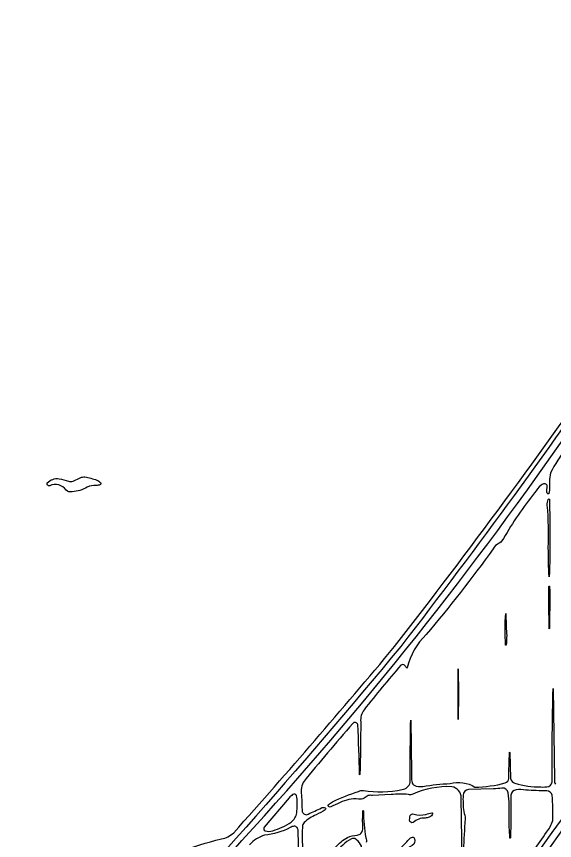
# Model space of a CAD drawing. Header units: metres. Extents: x 0.1 to 11.9, y 2.5 to 10.6.
# Drawn here: x 4.531 to 6.68, y 7.151 to 10.445 of the extents above; entities that cross this region are included whole.
import ezdxf

# ---------------------------------------------------------------- set-up
doc = ezdxf.new("R2010")
doc.units = ezdxf.units.M

msp = doc.modelspace()

# ---------------------------------------------------------------- linework, layer by layer
at = {"layer": 'Layer 1', "color": 0}
for points in [[(2.87343, 4.59892, 0.1276), (2.86229, 4.57138, 0.3157), (2.86591, 4.55992, 0.3157), (2.87791, 4.55941, 0.0087), (3.42105, 5.06938), (4.30586, 5.93711, 0.0199), (5.43085, 7.15143, 0.0349), (6.76457, 8.82672, 0.0132), (7.80683, 10.4261, -0.3156), (7.81356, 10.42746, -0.3081), (7.82169, 10.41323, 0.1559), (7.82504, 10.40217, 0.554), (7.83153, 10.40224, 0.2638), (7.83198, 10.4139, 0.0415), (7.81648, 10.43607, 0.1151), (7.80658, 10.44448, 0.3209), (7.80157, 10.44374, 0.041), (7.77989, 10.41175, -0.0264), (6.06598, 7.92675, -0.0319), (3.46018, 5.16184), (2.87343, 4.59892)], [(4.81327, 8.56375, -0.1216), (4.75286, 8.54526, -0.2554), (4.72905, 8.55205, 0.3516), (4.66364, 8.56959, -0.3238), (4.6546, 8.57163, -0.3238), (4.6537, 8.58085, -0.2386), (4.70069, 8.59752, -0.0196), (4.73843, 8.58699, 0.1514), (4.75679, 8.58795), (4.78526, 8.60101, -0.15), (4.8041, 8.60468, -0.025), (4.85158, 8.59201, -0.1493), (4.86584, 8.58211, -0.4771), (4.86426, 8.57325, -0.1114), (4.84885, 8.5707, 0.1148), (4.81327, 8.56375)], [(6.65958, 8.51523, -0.0156), (6.65947, 8.20588, -0.3972), (6.65894, 8.20539, -0.3966), (6.65841, 8.20588, -0.0081), (6.65529, 8.32086, 0.0345), (6.65103, 8.49115, -0.1298), (6.65507, 8.51479, -0.3118), (6.65717, 8.51657, -0.3122), (6.65958, 8.51523)], [(6.65796, 8.16702, -0.35), (6.65866, 8.16784, -0.3494), (6.65961, 8.16734, -0.0444), (6.66194, 8.13917), (6.65966, 7.99825), (6.65928, 7.99795, -0.0111), (6.65796, 8.16702)], [(6.48513, 8.05926), (6.48535, 8.05893), (6.48659, 8.00679, -0.0625), (6.48689, 7.9337, -0.152), (6.48549, 7.93155, -0.5477), (6.48462, 7.93182, -0.0355), (6.48513, 8.05926)], [(6.29685, 7.73665), (6.29554, 7.63517, -0.0067), (6.29518, 7.8369), (6.29685, 7.73665)], [(5.65111, 7.32385), (5.64933, 7.33064, 0.428), (5.63399, 7.33457, 0.0972), (5.62015, 7.32164), (5.51977, 7.20413, 0.4749), (5.52423, 7.19038, 0.1595), (5.55446, 7.19038, 0.0716), (5.6281, 7.22455, 0.2002), (5.6503, 7.26251, 0.0539), (5.65111, 7.32385)], [(6.16288, 7.24105, 0.1921), (6.11565, 7.22324, -0.5068), (6.10087, 7.23238), (6.10179, 7.24043, -0.4125), (6.11221, 7.25771), (6.11917, 7.25646, 0.1327), (6.16608, 7.25535, -0.0368), (6.19067, 7.26172, -0.5027), (6.19324, 7.25859, -0.2485), (6.17966, 7.2447, -0.0589), (6.16288, 7.24105)], [(5.97547, 7.03173), (5.96857, 7.02693, -0.2302), (5.96273, 7.02691, -0.4594), (5.96186, 7.03017, 0.0493), (6.01833, 7.09661, -0.1386), (6.03462, 7.10918, 0.0563), (6.06113, 7.11715, 0.0135), (6.09906, 7.15605, -0.1561), (6.11275, 7.1645, -0.3873), (6.12105, 7.1586, -0.3588), (6.11199, 7.1318, -0.0279), (6.07427, 7.1105, 0.0654), (5.97547, 7.03173)]]:
    msp.add_lwpolyline(points, format="xyb", close=True, dxfattribs=at)
for points in [[(5.01689, 7.03746, -0.0552), (5.34917, 7.15748, 0.1398), (5.39834, 7.18241, 0.0091), (6.04073, 7.92619, 0.0277), (7.70537, 10.3256)], [(6.7963, 8.81376, 0.0491), (6.66353, 8.62067, 0.0404), (6.6596, 8.55165), (6.65807, 8.53833, -0.4384), (6.65406, 8.53713, -0.2071), (6.64951, 8.54335), (6.64953, 8.55038), (6.65117, 8.56432, 0.2611), (6.64793, 8.57479, 0.3046), (6.62627, 8.57171, 0.0791), (6.60083, 8.54067, 0.0441), (6.47679, 8.35823), (6.46599, 8.34445), (6.45863, 8.33933, 0.1437), (6.43461, 8.31683, -0.02), (6.16706, 7.97438, 0.1356), (6.09107, 7.84122, -0.4221), (6.09034, 7.8407, -0.2259), (6.08913, 7.84159, 0.0489), (6.0812, 7.85196, 0.3584), (6.0668, 7.85175, 0.0139), (5.91931, 7.67404, 0.1828), (5.90589, 7.62614, -0.0077), (5.90226, 7.41505, -0.394), (5.90158, 7.41442, -0.3945), (5.90088, 7.41505, 0.0086), (5.89443, 7.61547, 0.5552), (5.87399, 7.61891, 0.0097), (5.67565, 7.38375, 0.1446), (5.66985, 7.32533, 0.0092), (5.67181, 7.27274, 0.4417), (5.68847, 7.25457), (5.69631, 7.25693, 0.0061), (5.74867, 7.28172, -0.1916), (5.76358, 7.28187, -0.5733), (5.76437, 7.27443, -0.0201), (5.72734, 7.2539, 0.0919), (5.67942, 7.22283, 0.1517), (5.67268, 7.20614, 0.0295), (5.68611, 6.90469, -0.2015)], [(6.20922, 6.50526, 0.0181), (7.6367, 8.5581, 0.0184)], [(7.45563, 8.32092, -0.0169), (6.29551, 6.67887, -0.0135)], [(6.31234, 6.98856), (6.30786, 7.32184, 0.3576), (6.26991, 7.36618, 0.1167), (6.11475, 7.33708, -0.1881), (6.09633, 7.33534, 0.052), (6.02729, 7.33497), (5.95296, 7.33107, 0.0798), (5.93513, 7.33127), (5.91945, 7.32064, -0.1814), (5.89664, 7.31665, 0.1501), (5.8235, 7.30283, 0.0052), (5.78406, 7.28513, -0.3162), (5.77734, 7.28785, -0.316), (5.7776, 7.29508), (5.79323, 7.30653, -0.0346), (5.89743, 7.34734, -0.1271), (5.91693, 7.35129, 0.0896), (6.07133, 7.35508, 0.3061), (6.10353, 7.383, -0.0063), (6.10577, 7.63178), (6.10886, 7.42219, 0.0773), (6.1108, 7.3838, 0.2153), (6.11947, 7.37196, 0.1358), (6.15456, 7.36768, -0.035), (6.26322, 7.37858, -0.2181), (6.36208, 7.36444, 0.0587), (6.48342, 7.38132, 0.2951), (6.49754, 7.39909, -0.0069), (6.50031, 7.50331, -0.3715), (6.50095, 7.50384, -0.3702), (6.50156, 7.50331), (6.5048, 7.39912, 0.2753), (6.52196, 7.38009, 0.0838), (6.62534, 7.3656, 0.0875), (6.65707, 7.36759, 0.3296), (6.6712, 7.3937, -0.0073), (6.6742, 7.758), (6.67454, 7.75831), (6.67487, 7.758), (6.67998, 7.39372, 0.14), (6.68368, 7.3764, 0.2104)], [(6.54033, 7.03872, 0.0255), (6.64828, 7.18468, 0.1126), (6.67288, 7.23113, 0.032), (6.67057, 7.33192, 0.3657), (6.64916, 7.35001, -0.0163), (6.56545, 7.35304, 0.0749), (6.52649, 7.35409, 0.3649), (6.50571, 7.33228, -0.0125), (6.50377, 7.16171, -0.3775), (6.50278, 7.16082, -0.3782), (6.50177, 7.16171, -0.0181), (6.49877, 7.24718, 0.0502), (6.49482, 7.34164, 0.3935), (6.46981, 7.36077, -0.016), (6.43653, 7.35772), (6.33689, 7.35584, 0.3531), (6.31496, 7.33252, 0.0436), (6.3176, 7.26705, -0.0662), (6.32347, 7.23761, 0.0189), (6.31324, 6.98856, -0.3827)], [(5.80542, 7.12448, -0.0832), (5.85288, 7.1636, -0.0733), (5.89214, 7.17301, 0.1413), (5.90633, 7.17966, 0.1896), (5.9143, 7.20323, -0.0213), (5.91443, 7.26947, -0.3698), (5.91596, 7.2708, -0.3704), (5.91751, 7.26947, 0.0492), (5.92604, 7.16198, -0.1303), (5.92828, 7.14293, 0.0771)], [(5.66088, 6.97877), (5.65593, 7.19003, 0.4328), (5.63991, 7.20863, 0.1101), (5.62394, 7.20314, -0.098), (5.52208, 7.17281, 0.1352), (5.46141, 7.1345, 0.277)], [(5.91299, 7.10411, 0.2617), (5.88254, 7.15896, 0.1947), (5.86953, 7.15814, 0.1394), (5.80671, 7.09948, -0.1373)]]:
    msp.add_lwpolyline(points, format="xyb", dxfattribs=at)

doc.saveas('drawing.dxf')
